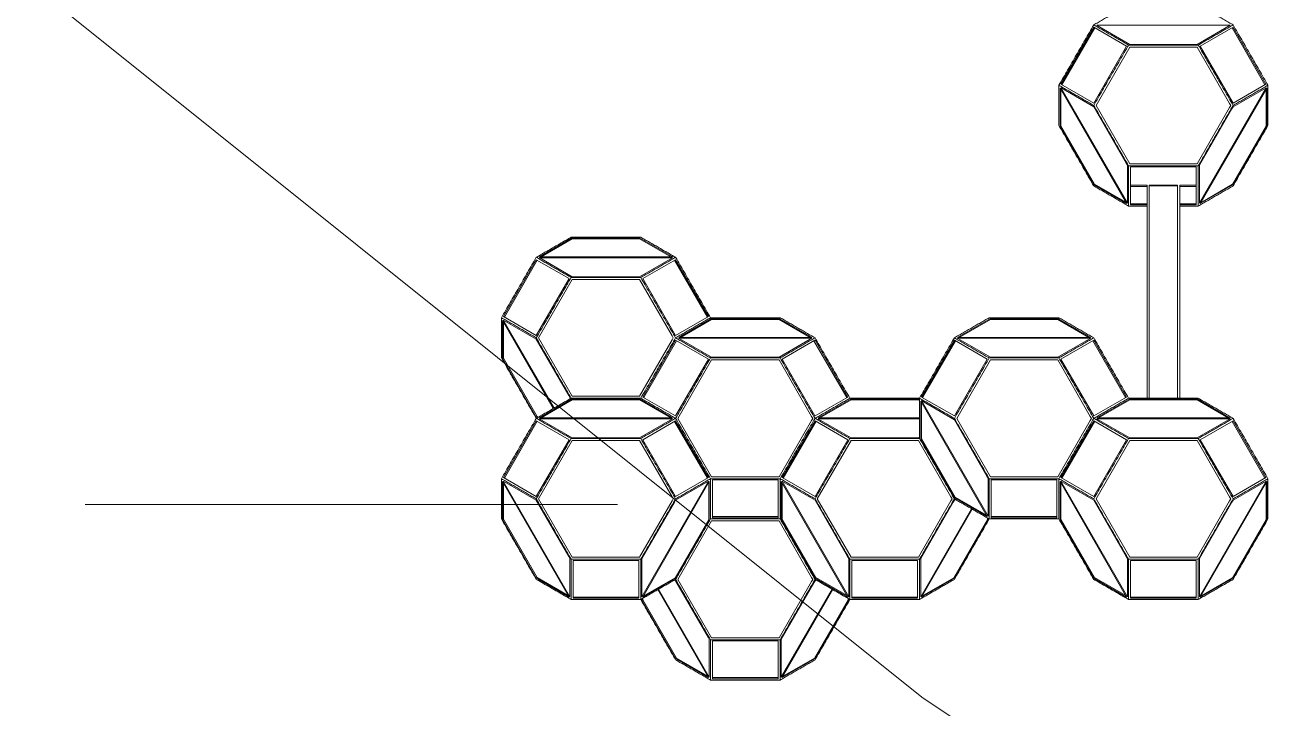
# Model space of a CAD drawing. Header units: millimetres. Extents: x 551 to 27551, y 6116 to 15116.
# Drawn here: x 15882 to 16757, y 13949 to 14429 of the extents above; entities that cross this region are included whole.
import ezdxf

# ---------------------------------------------------------------- set-up
doc = ezdxf.new("R2010")
doc.units = ezdxf.units.MM
doc.layers.add('2ND', color=201, linetype='Continuous', lineweight=15)
doc.layers.add('4TH DETAILS', color=125, linetype='Continuous', lineweight=9)

msp = doc.modelspace()

# ---------------------------------------------------------------- linework, layer by layer
at = {"layer": '2ND'}
msp.add_line((16298.867, 14092.116), (15924.594, 14092.116), dxfattribs=at)
at = {"layer": '4TH DETAILS', "linetype": 'Continuous'}
for p, q in [((16610.598, 14387.607), (16633.638, 14427.512)), ((16634.355, 14427.098), (16611.315, 14387.193)), ((16633.638, 14427.512), (16656.677, 14414.21)), ((16636.081, 14428.723), (16635.773, 14428.9)), ((16729.482, 14428.9), (16635.773, 14428.9)), ((16658.947, 14415.521), (16636.081, 14428.723)), ((16729.482, 14428.9), (16706.308, 14415.521)), ((16708.556, 14414.197), (16731.595, 14427.499)), ((16753.917, 14387.18), (16730.878, 14427.085)), ((16731.595, 14427.499), (16731.617, 14427.461)), ((16731.617, 14427.461), (16754.634, 14387.594)), ((16704.679, 14415.521), (16658.947, 14415.521)), ((16706.308, 14415.521), (16704.679, 14415.521)), ((16656.677, 14414.21), (16633.638, 14374.305)), ((16635.267, 14372.624), (16658.947, 14413.64)), ((16658.947, 14413.64), (16660.577, 14413.64)), ((16660.577, 14413.64), (16706.308, 14413.64)), ((16706.308, 14413.64), (16729.173, 14374.035)), ((16731.595, 14374.292), (16708.556, 14414.197)), ((16609.957, 14358.012), (16609.957, 14384.728)), ((16656.775, 14303.638), (16609.957, 14384.728)), ((16610.438, 14385.078), (16610.772, 14384.885)), ((16610.438, 14385.078), (16657.318, 14303.879)), ((16610.57, 14358.365), (16610.57, 14383.668)), ((16633.638, 14374.305), (16610.598, 14387.607)), ((16610.772, 14384.885), (16633.638, 14371.684)), ((16707.937, 14303.905), (16754.795, 14385.065)), ((16755.298, 14384.728), (16708.48, 14303.638)), ((16754.634, 14387.594), (16731.617, 14374.305)), ((16731.617, 14371.684), (16754.795, 14385.065)), ((16754.93, 14358.224), (16754.93, 14384.092)), ((16755.298, 14384.728), (16755.298, 14384.415)), ((16755.298, 14384.415), (16755.298, 14358.012)), ((16658.947, 14331.609), (16635.267, 14372.624)), ((16729.173, 14374.035), (16729.988, 14372.624)), ((16729.988, 14372.624), (16729.173, 14371.213)), ((16731.617, 14374.305), (16731.595, 14374.292)), ((16633.638, 14371.684), (16656.503, 14332.079)), ((16729.173, 14371.213), (16706.308, 14331.609)), ((16707.937, 14330.668), (16730.803, 14370.273)), ((16730.803, 14370.273), (16731.617, 14371.684)), ((16610.57, 14358.365), (16609.957, 14358.012)), ((16633.638, 14316.996), (16609.957, 14358.012)), ((16634.25, 14317.35), (16610.57, 14358.365)), ((16731.25, 14317.208), (16754.93, 14358.224)), ((16755.298, 14358.012), (16732.432, 14318.407)), ((16754.93, 14358.224), (16755.298, 14358.012)), ((16656.503, 14332.079), (16657.318, 14330.668)), ((16657.318, 14330.668), (16657.318, 14329.728)), ((16657.318, 14329.728), (16657.318, 14303.879)), ((16660.577, 14331.609), (16658.947, 14331.609)), ((16659.588, 14329.358), (16705.667, 14329.358)), ((16659.588, 14302.754), (16659.588, 14329.358)), ((16706.308, 14331.609), (16660.577, 14331.609)), ((16705.667, 14329.358), (16705.667, 14302.754)), ((16707.937, 14304.265), (16707.937, 14330.668)), ((16634.25, 14317.35), (16633.638, 14316.996)), ((16634.452, 14316.526), (16633.638, 14316.996)), ((16656.163, 14304.699), (16634.25, 14317.35)), ((16656.775, 14303.638), (16634.452, 14316.526)), ((16671.172, 14316.476), (16659.588, 14316.476)), ((16659.588, 14315.636), (16659.588, 14316.476)), ((16671.172, 14315.636), (16659.588, 14315.636)), ((16671.172, 14316.476), (16671.172, 14166.899)), ((16692.627, 14316.476), (16672.627, 14316.476)), ((16672.627, 14166.899), (16672.627, 14316.476)), ((16692.627, 14316.07), (16672.627, 14316.07)), ((16692.627, 14316.476), (16692.627, 14166.899)), ((16705.667, 14316.476), (16694.083, 14316.476)), ((16694.083, 14166.899), (16694.083, 14316.476)), ((16705.667, 14315.636), (16694.083, 14315.636)), ((16705.667, 14316.476), (16705.667, 14315.636)), ((16731.617, 14316.996), (16708.48, 14303.638)), ((16708.847, 14304.274), (16731.25, 14317.208)), ((16731.25, 14317.208), (16731.617, 14316.996)), ((16732.432, 14318.407), (16731.617, 14316.996)), ((16659.588, 14303.582), (16671.172, 14303.582)), ((16671.172, 14302.754), (16659.588, 14302.754)), ((16694.083, 14303.582), (16705.667, 14303.582)), ((16705.667, 14302.754), (16694.083, 14302.754)), ((16707.937, 14303.905), (16707.937, 14304.265)), ((16243.891, 14266.207), (16267.029, 14279.565)), ((16267.029, 14278.858), (16245.116, 14266.207)), ((16267.029, 14278.858), (16267.029, 14279.565)), ((16267.029, 14279.565), (16268.658, 14279.565)), ((16314.389, 14278.858), (16267.029, 14278.858)), ((16268.658, 14279.565), (16314.389, 14279.565)), ((16314.389, 14278.858), (16314.389, 14279.565)), ((16314.389, 14279.565), (16337.255, 14266.364)), ((16336.302, 14266.207), (16314.389, 14278.858)), ((16218.68, 14224.307), (16241.719, 14264.213)), ((16242.436, 14263.799), (16219.397, 14223.893)), ((16241.719, 14264.213), (16264.759, 14250.911)), ((16244.163, 14265.423), (16243.855, 14265.601)), ((16337.563, 14265.601), (16243.855, 14265.601)), ((16243.891, 14266.207), (16337.527, 14266.207)), ((16267.029, 14252.222), (16244.163, 14265.423)), ((16337.563, 14265.601), (16314.389, 14252.222)), ((16316.637, 14250.898), (16339.677, 14264.2)), ((16337.255, 14266.364), (16337.527, 14266.207)), ((16361.999, 14223.88), (16338.959, 14263.786)), ((16339.677, 14264.2), (16339.699, 14264.161)), ((16339.699, 14264.161), (16362.716, 14224.295)), ((16264.759, 14250.911), (16241.719, 14211.006)), ((16243.349, 14209.325), (16267.029, 14250.34)), ((16312.76, 14252.222), (16267.029, 14252.222)), ((16267.029, 14250.34), (16268.658, 14250.34)), ((16268.658, 14250.34), (16314.389, 14250.34)), ((16314.389, 14252.222), (16312.76, 14252.222)), ((16314.389, 14250.34), (16337.255, 14210.736)), ((16339.677, 14210.993), (16316.637, 14250.898)), ((16241.719, 14211.006), (16218.68, 14224.307)), ((16362.716, 14224.295), (16339.699, 14211.006)), ((16218.039, 14194.713), (16218.039, 14221.429)), ((16253.695, 14159.671), (16218.039, 14221.429)), ((16218.519, 14221.779), (16218.854, 14221.586)), ((16218.519, 14221.779), (16254.207, 14159.966)), ((16218.651, 14195.066), (16218.651, 14220.369)), ((16218.854, 14221.586), (16241.719, 14208.384)), ((16341.871, 14209.638), (16365.008, 14222.997)), ((16365.008, 14222.29), (16343.096, 14209.638)), ((16365.008, 14222.29), (16365.008, 14222.997)), ((16365.008, 14222.997), (16366.637, 14222.997)), ((16412.369, 14222.29), (16365.008, 14222.29)), ((16366.637, 14222.997), (16412.369, 14222.997)), ((16412.369, 14222.29), (16412.369, 14222.997)), ((16412.369, 14222.997), (16435.235, 14209.795)), ((16434.282, 14209.638), (16412.369, 14222.29)), ((16537.83, 14209.638), (16560.968, 14222.997)), ((16560.968, 14222.29), (16539.055, 14209.638)), ((16560.968, 14222.29), (16560.968, 14222.997)), ((16560.968, 14222.997), (16562.597, 14222.997)), ((16608.328, 14222.29), (16560.968, 14222.29)), ((16562.597, 14222.997), (16608.328, 14222.997)), ((16608.328, 14222.29), (16608.328, 14222.997)), ((16608.328, 14222.997), (16631.194, 14209.795)), ((16630.241, 14209.638), (16608.328, 14222.29)), ((16241.719, 14208.384), (16264.585, 14168.78)), ((16267.029, 14168.31), (16243.349, 14209.325)), ((16337.255, 14207.914), (16314.389, 14168.31)), ((16316.659, 14167.739), (16339.699, 14207.644)), ((16340.416, 14207.23), (16317.377, 14167.325)), ((16337.255, 14210.736), (16338.07, 14209.325)), ((16338.07, 14209.325), (16337.255, 14207.914)), ((16339.699, 14211.006), (16339.677, 14210.993)), ((16339.699, 14207.644), (16362.738, 14194.343)), ((16342.143, 14208.855), (16341.834, 14209.033)), ((16435.543, 14209.033), (16341.834, 14209.033)), ((16341.871, 14209.638), (16435.506, 14209.638)), ((16365.008, 14195.653), (16342.143, 14208.855)), ((16435.543, 14209.033), (16412.369, 14195.653)), ((16414.617, 14194.33), (16437.656, 14207.631)), ((16435.235, 14209.795), (16435.506, 14209.638)), ((16459.979, 14167.312), (16436.939, 14207.217)), ((16437.656, 14207.631), (16437.679, 14207.593)), ((16437.679, 14207.593), (16460.696, 14167.726)), ((16512.619, 14167.739), (16535.658, 14207.644)), ((16536.375, 14207.23), (16513.336, 14167.325)), ((16535.658, 14207.644), (16558.698, 14194.343)), ((16538.102, 14208.855), (16537.794, 14209.033)), ((16631.502, 14209.033), (16537.794, 14209.033)), ((16537.83, 14209.638), (16631.466, 14209.638)), ((16560.968, 14195.653), (16538.102, 14208.855)), ((16631.502, 14209.033), (16608.328, 14195.653)), ((16610.576, 14194.33), (16633.615, 14207.631)), ((16631.194, 14209.795), (16631.466, 14209.638)), ((16655.938, 14167.312), (16632.898, 14207.217)), ((16633.615, 14207.631), (16633.638, 14207.593)), ((16633.638, 14207.593), (16656.655, 14167.726)), ((16218.651, 14195.066), (16218.039, 14194.713)), ((16241.719, 14153.697), (16218.039, 14194.713)), ((16242.332, 14154.051), (16218.651, 14195.066)), ((16362.738, 14194.343), (16339.699, 14154.437)), ((16341.328, 14152.756), (16365.008, 14193.772)), ((16410.74, 14195.653), (16365.008, 14195.653)), ((16365.008, 14193.772), (16366.638, 14193.772)), ((16366.638, 14193.772), (16412.369, 14193.772)), ((16412.369, 14195.653), (16410.74, 14195.653)), ((16412.369, 14193.772), (16435.235, 14154.167)), ((16437.656, 14154.424), (16414.617, 14194.33)), ((16558.698, 14194.343), (16535.658, 14154.437)), ((16537.287, 14152.756), (16560.968, 14193.772)), ((16606.699, 14195.653), (16560.968, 14195.653)), ((16560.968, 14193.772), (16562.597, 14193.772)), ((16562.597, 14193.772), (16608.328, 14193.772)), ((16608.328, 14195.653), (16606.699, 14195.653)), ((16608.328, 14193.772), (16631.194, 14154.167)), ((16633.615, 14154.424), (16610.576, 14194.33)), ((16243.891, 14153.07), (16267.029, 14166.428)), ((16267.029, 14165.721), (16245.116, 14153.07)), ((16264.585, 14168.78), (16265.4, 14167.369)), ((16265.4, 14167.369), (16265.4, 14166.428)), ((16268.658, 14168.31), (16267.029, 14168.31)), ((16267.029, 14165.721), (16267.029, 14166.428)), ((16267.029, 14166.428), (16268.658, 14166.428)), ((16314.389, 14165.721), (16267.029, 14165.721)), ((16314.389, 14168.31), (16268.658, 14168.31)), ((16268.658, 14166.428), (16314.389, 14166.428)), ((16314.389, 14165.721), (16314.389, 14166.428)), ((16314.389, 14166.428), (16337.255, 14153.227)), ((16336.302, 14153.07), (16314.389, 14165.721)), ((16339.699, 14154.437), (16316.659, 14167.739)), ((16460.696, 14167.726), (16437.679, 14154.437)), ((16439.851, 14153.07), (16462.988, 14166.428)), ((16462.988, 14165.721), (16441.075, 14153.07)), ((16462.988, 14165.721), (16462.988, 14166.428)), ((16462.988, 14166.428), (16464.617, 14166.428)), ((16510.349, 14165.721), (16462.988, 14165.721)), ((16464.617, 14166.428), (16510.349, 14166.428)), ((16510.349, 14165.721), (16510.349, 14166.428)), ((16510.349, 14166.428), (16511.163, 14165.958)), ((16511.163, 14165.251), (16510.349, 14165.721)), ((16511.978, 14138.144), (16511.978, 14164.861)), ((16558.795, 14083.77), (16511.978, 14164.861)), ((16512.458, 14165.21), (16512.792, 14165.017)), ((16512.458, 14165.21), (16559.338, 14084.011)), ((16512.59, 14138.498), (16512.59, 14163.8)), ((16535.658, 14154.437), (16512.619, 14167.739)), ((16512.792, 14165.017), (16535.658, 14151.816)), ((16656.655, 14167.726), (16633.638, 14154.437)), ((16635.81, 14153.07), (16658.947, 14166.428)), ((16658.947, 14165.721), (16637.035, 14153.07)), ((16658.947, 14165.721), (16658.947, 14166.428)), ((16658.947, 14166.428), (16660.576, 14166.428)), ((16706.308, 14165.721), (16658.947, 14165.721)), ((16660.576, 14166.428), (16706.308, 14166.428)), ((16706.308, 14165.721), (16706.308, 14166.428)), ((16706.308, 14166.428), (16729.174, 14153.227)), ((16728.22, 14153.07), (16706.308, 14165.721)), ((16242.332, 14154.051), (16241.719, 14153.697)), ((16242.534, 14153.227), (16241.719, 14153.697)), ((16243.146, 14153.58), (16242.332, 14154.051)), ((16243.891, 14153.07), (16337.527, 14153.07)), ((16337.255, 14153.227), (16337.527, 14153.07)), ((16435.235, 14154.167), (16436.049, 14152.756)), ((16437.679, 14154.437), (16437.656, 14154.424)), ((16439.851, 14153.07), (16511.163, 14153.07)), ((16631.194, 14154.167), (16632.008, 14152.756)), ((16633.638, 14154.437), (16633.615, 14154.424)), ((16635.81, 14153.07), (16729.445, 14153.07)), ((16729.174, 14153.227), (16729.445, 14153.07)), ((16218.68, 14111.17), (16241.719, 14151.076)), ((16242.436, 14150.662), (16219.397, 14110.756)), ((16241.719, 14151.076), (16264.759, 14137.774)), ((16244.163, 14152.286), (16243.855, 14152.464)), ((16337.563, 14152.464), (16243.855, 14152.464)), ((16267.029, 14139.085), (16244.163, 14152.286)), ((16337.563, 14152.464), (16314.389, 14139.085)), ((16316.637, 14137.761), (16339.677, 14151.063)), ((16361.999, 14110.743), (16338.959, 14150.649)), ((16339.677, 14151.063), (16339.699, 14151.024)), ((16339.699, 14151.024), (16362.716, 14111.157)), ((16365.008, 14111.741), (16341.328, 14152.756)), ((16435.235, 14151.345), (16412.369, 14111.741)), ((16414.639, 14111.17), (16437.679, 14151.076)), ((16438.396, 14150.662), (16415.356, 14110.756)), ((16436.049, 14152.756), (16435.235, 14151.345)), ((16437.679, 14151.076), (16460.718, 14137.774)), ((16440.122, 14152.286), (16439.814, 14152.464)), ((16511.163, 14152.464), (16439.814, 14152.464)), ((16462.988, 14139.085), (16440.122, 14152.286)), ((16535.658, 14151.816), (16558.524, 14112.211)), ((16560.968, 14111.741), (16537.287, 14152.756)), ((16631.194, 14151.345), (16608.328, 14111.741)), ((16610.598, 14111.17), (16633.638, 14151.076)), ((16634.355, 14150.662), (16611.315, 14110.756)), ((16632.008, 14152.756), (16631.194, 14151.345)), ((16633.638, 14151.076), (16656.677, 14137.774)), ((16636.081, 14152.286), (16635.773, 14152.464)), ((16729.482, 14152.464), (16635.773, 14152.464)), ((16658.947, 14139.085), (16636.081, 14152.286)), ((16729.482, 14152.464), (16706.308, 14139.085)), ((16708.556, 14137.761), (16731.595, 14151.063)), ((16753.917, 14110.743), (16730.878, 14150.649)), ((16731.595, 14151.063), (16731.617, 14151.024)), ((16731.617, 14151.024), (16754.634, 14111.157)), ((16264.759, 14137.774), (16241.719, 14097.868)), ((16243.349, 14096.188), (16267.029, 14137.203)), ((16312.76, 14139.085), (16267.029, 14139.085)), ((16267.029, 14137.203), (16268.658, 14137.203)), ((16268.658, 14137.203), (16314.389, 14137.203)), ((16314.389, 14139.085), (16312.76, 14139.085)), ((16314.389, 14137.203), (16337.255, 14097.599)), ((16339.677, 14097.856), (16316.637, 14137.761)), ((16460.718, 14137.774), (16437.679, 14097.868)), ((16439.308, 14096.188), (16462.988, 14137.203)), ((16508.72, 14139.085), (16462.988, 14139.085)), ((16462.988, 14137.203), (16464.617, 14137.203)), ((16464.617, 14137.203), (16510.349, 14137.203)), ((16510.349, 14139.085), (16508.72, 14139.085)), ((16511.163, 14139.555), (16510.349, 14139.085)), ((16510.349, 14137.203), (16533.214, 14097.599)), ((16512.59, 14138.498), (16511.978, 14138.144)), ((16535.658, 14097.128), (16511.978, 14138.144)), ((16536.27, 14097.482), (16512.59, 14138.498)), ((16656.677, 14137.774), (16633.638, 14097.868)), ((16635.267, 14096.188), (16658.947, 14137.203)), ((16704.679, 14139.085), (16658.947, 14139.085)), ((16658.947, 14137.203), (16660.577, 14137.203)), ((16660.577, 14137.203), (16706.308, 14137.203)), ((16706.308, 14139.085), (16704.679, 14139.085)), ((16706.308, 14137.203), (16729.173, 14097.599)), ((16731.595, 14097.856), (16708.556, 14137.761)), ((16241.719, 14097.868), (16218.68, 14111.17)), ((16362.716, 14111.157), (16339.699, 14097.868)), ((16366.638, 14111.741), (16365.008, 14111.741)), ((16365.649, 14109.49), (16411.728, 14109.49)), ((16365.649, 14082.886), (16365.649, 14109.49)), ((16412.369, 14111.741), (16366.638, 14111.741)), ((16411.728, 14109.49), (16411.728, 14082.886)), ((16437.679, 14097.868), (16414.639, 14111.17)), ((16558.524, 14112.211), (16559.338, 14110.8)), ((16559.338, 14110.8), (16559.338, 14109.86)), ((16559.338, 14109.86), (16559.338, 14084.011)), ((16562.597, 14111.741), (16560.968, 14111.741)), ((16561.608, 14109.49), (16607.687, 14109.49)), ((16561.608, 14082.886), (16561.608, 14109.49)), ((16608.328, 14111.741), (16562.597, 14111.741)), ((16607.687, 14109.49), (16607.687, 14082.886)), ((16633.638, 14097.868), (16610.598, 14111.17)), ((16754.634, 14111.157), (16731.617, 14097.868)), ((16218.039, 14081.575), (16218.039, 14108.292)), ((16264.857, 14027.202), (16218.039, 14108.292)), ((16218.519, 14108.642), (16218.854, 14108.449)), ((16218.519, 14108.642), (16265.4, 14027.443)), ((16218.651, 14081.929), (16218.651, 14107.231)), ((16218.854, 14108.449), (16241.719, 14095.247)), ((16316.019, 14027.468), (16362.877, 14108.629)), ((16363.379, 14108.292), (16316.562, 14027.202)), ((16339.699, 14095.247), (16362.877, 14108.629)), ((16363.012, 14081.788), (16363.012, 14107.656)), ((16363.379, 14108.292), (16363.379, 14107.979)), ((16363.379, 14107.979), (16363.379, 14081.575)), ((16413.998, 14081.575), (16413.998, 14108.292)), ((16460.816, 14027.202), (16413.998, 14108.292)), ((16414.479, 14108.642), (16414.813, 14108.449)), ((16414.479, 14108.642), (16461.359, 14027.443)), ((16414.611, 14081.929), (16414.611, 14107.231)), ((16414.813, 14108.449), (16437.679, 14095.247)), ((16609.957, 14081.575), (16609.957, 14108.292)), ((16656.775, 14027.202), (16609.957, 14108.292)), ((16610.438, 14108.642), (16610.772, 14108.449)), ((16610.438, 14108.642), (16657.318, 14027.443)), ((16610.57, 14081.929), (16610.57, 14107.231)), ((16610.772, 14108.449), (16633.638, 14095.247)), ((16707.937, 14027.468), (16754.795, 14108.629)), ((16755.298, 14108.292), (16708.48, 14027.202)), ((16731.617, 14095.247), (16754.795, 14108.629)), ((16754.93, 14081.788), (16754.93, 14107.656)), ((16755.298, 14108.292), (16755.298, 14107.979)), ((16755.298, 14107.979), (16755.298, 14081.575)), ((16241.719, 14095.247), (16264.585, 14055.643)), ((16267.029, 14055.172), (16243.349, 14096.188)), ((16337.255, 14094.777), (16314.389, 14055.172)), ((16316.019, 14054.232), (16338.884, 14093.836)), ((16337.255, 14097.599), (16338.07, 14096.188)), ((16338.07, 14096.188), (16337.255, 14094.777)), ((16338.884, 14093.836), (16339.699, 14095.247)), ((16339.699, 14097.868), (16339.677, 14097.856)), ((16437.679, 14095.247), (16460.544, 14055.643)), ((16462.988, 14055.172), (16439.308, 14096.188)), ((16533.214, 14094.777), (16510.349, 14055.172)), ((16511.978, 14054.232), (16534.844, 14093.836)), ((16533.214, 14097.599), (16534.029, 14096.188)), ((16534.029, 14096.188), (16533.214, 14094.777)), ((16534.844, 14093.836), (16535.658, 14095.247)), ((16536.27, 14097.482), (16535.658, 14097.128)), ((16536.473, 14096.658), (16535.658, 14097.128)), ((16535.658, 14095.247), (16536.473, 14095.718)), ((16558.183, 14084.831), (16536.27, 14097.482)), ((16558.795, 14083.77), (16536.473, 14096.658)), ((16633.638, 14095.247), (16656.503, 14055.643)), ((16658.947, 14055.172), (16635.267, 14096.188)), ((16729.173, 14094.777), (16706.308, 14055.172)), ((16707.937, 14054.232), (16730.803, 14093.836)), ((16729.173, 14097.599), (16729.988, 14096.188)), ((16729.988, 14096.188), (16729.173, 14094.777)), ((16730.803, 14093.836), (16731.617, 14095.247)), ((16731.617, 14097.868), (16731.595, 14097.856)), ((16365.649, 14083.714), (16411.728, 14083.714)), ((16511.978, 14027.468), (16547.654, 14089.262)), ((16548.177, 14088.96), (16512.521, 14027.202)), ((16561.608, 14083.714), (16607.687, 14083.714)), ((16218.651, 14081.929), (16218.039, 14081.575)), ((16241.719, 14040.56), (16218.039, 14081.575)), ((16242.332, 14040.913), (16218.651, 14081.929)), ((16339.331, 14040.772), (16363.012, 14081.788)), ((16363.379, 14081.575), (16340.513, 14041.971)), ((16341.328, 14039.619), (16365.008, 14080.635)), ((16363.012, 14081.788), (16363.379, 14081.575)), ((16365.008, 14080.635), (16366.638, 14080.635)), ((16411.728, 14082.886), (16365.649, 14082.886)), ((16366.638, 14080.635), (16412.369, 14080.635)), ((16412.369, 14080.635), (16435.235, 14041.03)), ((16414.611, 14081.929), (16413.998, 14081.575)), ((16437.679, 14040.56), (16413.998, 14081.575)), ((16438.291, 14040.913), (16414.611, 14081.929)), ((16535.291, 14040.772), (16558.971, 14081.788)), ((16559.338, 14081.575), (16536.473, 14041.971)), ((16558.971, 14081.788), (16558.971, 14082.728)), ((16558.971, 14081.788), (16559.338, 14081.575)), ((16559.338, 14082.516), (16559.338, 14081.575)), ((16607.687, 14082.886), (16561.608, 14082.886)), ((16610.57, 14081.929), (16609.957, 14081.575)), ((16633.638, 14040.56), (16609.957, 14081.575)), ((16634.25, 14040.913), (16610.57, 14081.929)), ((16731.25, 14040.772), (16754.93, 14081.788)), ((16755.298, 14081.575), (16732.432, 14041.971)), ((16754.93, 14081.788), (16755.298, 14081.575)), ((16264.585, 14055.643), (16265.4, 14054.232)), ((16265.4, 14054.232), (16265.4, 14053.291)), ((16265.4, 14053.291), (16265.4, 14027.443)), ((16268.658, 14055.172), (16267.029, 14055.172)), ((16267.67, 14052.921), (16313.749, 14052.921)), ((16267.67, 14026.317), (16267.67, 14052.921)), ((16314.389, 14055.172), (16268.658, 14055.172)), ((16313.749, 14052.921), (16313.749, 14026.317)), ((16316.019, 14027.829), (16316.019, 14054.232)), ((16460.544, 14055.643), (16461.359, 14054.232)), ((16461.359, 14054.232), (16461.359, 14053.291)), ((16461.359, 14053.291), (16461.359, 14027.443)), ((16464.617, 14055.172), (16462.988, 14055.172)), ((16463.629, 14052.921), (16509.708, 14052.921)), ((16463.629, 14026.317), (16463.629, 14052.921)), ((16510.349, 14055.172), (16464.617, 14055.172)), ((16509.708, 14052.921), (16509.708, 14026.317)), ((16511.978, 14027.829), (16511.978, 14054.232)), ((16656.503, 14055.643), (16657.318, 14054.232)), ((16657.318, 14054.232), (16657.318, 14053.291)), ((16657.318, 14053.291), (16657.318, 14027.443)), ((16660.577, 14055.172), (16658.947, 14055.172)), ((16659.588, 14052.921), (16705.667, 14052.921)), ((16659.588, 14026.317), (16659.588, 14052.921)), ((16706.308, 14055.172), (16660.577, 14055.172)), ((16705.667, 14052.921), (16705.667, 14026.317)), ((16707.937, 14027.829), (16707.937, 14054.232)), ((16242.332, 14040.913), (16241.719, 14040.56)), ((16242.534, 14040.09), (16241.719, 14040.56)), ((16264.244, 14028.262), (16242.332, 14040.913)), ((16264.857, 14027.202), (16242.534, 14040.09)), ((16339.699, 14040.56), (16316.562, 14027.202)), ((16316.929, 14027.838), (16339.331, 14040.772)), ((16339.331, 14040.772), (16339.699, 14040.56)), ((16340.513, 14041.971), (16339.699, 14040.56)), ((16365.008, 13998.604), (16341.328, 14039.619)), ((16435.235, 14041.03), (16436.049, 14039.619)), ((16436.049, 14039.619), (16435.235, 14038.208)), ((16438.291, 14040.913), (16437.679, 14040.56)), ((16438.493, 14040.09), (16437.679, 14040.56)), ((16460.203, 14028.262), (16438.291, 14040.913)), ((16460.816, 14027.202), (16438.493, 14040.09)), ((16535.658, 14040.56), (16512.521, 14027.202)), ((16512.888, 14027.838), (16535.291, 14040.772)), ((16535.291, 14040.772), (16535.658, 14040.56)), ((16536.473, 14041.971), (16535.658, 14040.56)), ((16634.25, 14040.913), (16633.638, 14040.56)), ((16634.452, 14040.09), (16633.638, 14040.56)), ((16656.163, 14028.262), (16634.25, 14040.913)), ((16656.775, 14027.202), (16634.452, 14040.09)), ((16731.617, 14040.56), (16708.48, 14027.202)), ((16708.847, 14027.838), (16731.25, 14040.772)), ((16731.25, 14040.772), (16731.617, 14040.56)), ((16732.432, 14041.971), (16731.617, 14040.56)), ((16362.836, 13970.633), (16327.18, 14032.391)), ((16327.692, 14032.687), (16363.379, 13970.874)), ((16338.884, 14039.149), (16339.699, 14038.679)), ((16339.699, 14038.679), (16362.565, 13999.074)), ((16435.235, 14038.208), (16412.369, 13998.604)), ((16413.998, 13997.663), (16436.864, 14037.268)), ((16413.998, 13970.9), (16449.675, 14032.693)), ((16450.197, 14032.391), (16414.541, 13970.633)), ((16436.864, 14037.268), (16437.679, 14038.679)), ((16437.679, 14038.679), (16438.493, 14039.149)), ((16267.67, 14027.146), (16313.749, 14027.146)), ((16313.749, 14026.317), (16267.67, 14026.317)), ((16316.019, 14027.468), (16316.019, 14027.829)), ((16316.019, 14025.007), (16316.019, 14025.947)), ((16316.631, 14025.36), (16316.019, 14025.007)), ((16339.699, 13983.991), (16316.019, 14025.007)), ((16316.631, 14025.36), (16316.631, 14026.301)), ((16340.311, 13984.345), (16316.631, 14025.36)), ((16437.311, 13984.203), (16460.991, 14025.219)), ((16461.359, 14025.007), (16438.493, 13985.402)), ((16460.991, 14025.219), (16460.991, 14026.16)), ((16460.991, 14025.219), (16461.359, 14025.007)), ((16461.359, 14025.947), (16461.359, 14025.007)), ((16463.629, 14027.146), (16509.708, 14027.146)), ((16509.708, 14026.317), (16463.629, 14026.317)), ((16511.978, 14027.468), (16511.978, 14027.829)), ((16659.588, 14027.146), (16705.667, 14027.146)), ((16705.667, 14026.317), (16659.588, 14026.317)), ((16707.937, 14027.468), (16707.937, 14027.829)), ((16362.565, 13999.074), (16363.379, 13997.663)), ((16363.379, 13997.663), (16363.379, 13996.723)), ((16363.379, 13996.723), (16363.379, 13970.874)), ((16366.638, 13998.604), (16365.008, 13998.604)), ((16365.649, 13996.353), (16411.728, 13996.353)), ((16365.649, 13969.749), (16365.649, 13996.353)), ((16412.369, 13998.604), (16366.638, 13998.604)), ((16411.728, 13996.353), (16411.728, 13969.749)), ((16413.998, 13971.26), (16413.998, 13997.663)), ((16340.311, 13984.345), (16339.699, 13983.991)), ((16340.513, 13983.521), (16339.699, 13983.991)), ((16362.224, 13971.694), (16340.311, 13984.345)), ((16362.836, 13970.633), (16340.513, 13983.521)), ((16437.679, 13983.991), (16414.541, 13970.633)), ((16414.909, 13971.269), (16437.311, 13984.203)), ((16437.311, 13984.203), (16437.679, 13983.991)), ((16438.493, 13985.402), (16437.679, 13983.991)), ((16365.649, 13970.577), (16411.728, 13970.577)), ((16411.728, 13969.749), (16365.649, 13969.749)), ((16413.998, 13970.9), (16413.998, 13971.26))]:
    msp.add_line(p, q, dxfattribs=at)
at = {"layer": '4TH DETAILS'}
msp.add_lwpolyline([(15008.675, 15014.575), (15320.46, 14910.647), (16512.728, 13956.832), (17228.088, 13479.925), (17228.088, 12764.564), (17228.088, 11095.389), (16989.635, 10380.028), (17138.044, 9489.575)], dxfattribs=at)
at = {"layer": '4TH DETAILS', "linetype": 'Continuous'}
for points in [[(16633.638, 14429.193), (16658.133, 14443.335)], [(16707.122, 14443.335), (16731.617, 14429.193)], [(16609.143, 14386.766), (16633.638, 14429.193)], [(16658.133, 14415.051), (16633.638, 14429.193)], [(16707.122, 14415.051), (16731.617, 14429.193)], [(16756.112, 14386.766), (16731.617, 14429.193)], [(16633.638, 14372.624), (16658.133, 14415.051)], [(16658.133, 14415.051), (16707.122, 14415.051)], [(16731.617, 14372.624), (16707.122, 14415.051)], [(16609.143, 14358.482), (16609.143, 14386.766)], [(16633.638, 14372.624), (16609.143, 14386.766)], [(16731.617, 14372.624), (16756.112, 14386.766)], [(16756.112, 14358.482), (16756.112, 14386.766)], [(16658.133, 14330.198), (16633.638, 14372.624)], [(16707.122, 14330.198), (16731.617, 14372.624)], [(16609.143, 14358.482), (16633.638, 14316.056)], [(16756.112, 14358.482), (16731.617, 14316.056)], [(16658.133, 14330.198), (16707.122, 14330.198)], [(16658.133, 14330.198), (16658.133, 14301.914)], [(16707.122, 14330.198), (16707.122, 14301.914)], [(16633.638, 14316.056), (16658.133, 14301.914)], [(16707.122, 14301.914), (16731.617, 14316.056)], [(16658.133, 14301.914), (16671.172, 14301.914)], [(16694.083, 14301.914), (16707.122, 14301.914)], [(16241.719, 14265.893), (16266.214, 14280.036)], [(16315.204, 14280.036), (16266.214, 14280.036)], [(16315.204, 14280.036), (16339.699, 14265.893)], [(16217.224, 14223.467), (16241.719, 14265.893)], [(16266.214, 14251.751), (16241.719, 14265.893)], [(16315.204, 14251.751), (16339.699, 14265.893)], [(16364.194, 14223.467), (16339.699, 14265.893)], [(16241.719, 14209.325), (16266.214, 14251.751)], [(16266.214, 14251.751), (16315.204, 14251.751)], [(16339.699, 14209.325), (16315.204, 14251.751)], [(16217.224, 14195.183), (16217.224, 14223.467)], [(16241.719, 14209.325), (16217.224, 14223.467)], [(16339.699, 14209.325), (16364.194, 14223.467)], [(16339.699, 14209.325), (16364.194, 14223.467)], [(16413.184, 14223.467), (16364.194, 14223.467)], [(16413.184, 14223.467), (16437.679, 14209.325)], [(16535.658, 14209.325), (16560.153, 14223.467)], [(16609.143, 14223.467), (16560.153, 14223.467)], [(16609.143, 14223.467), (16633.638, 14209.325)], [(16266.214, 14166.899), (16241.719, 14209.325)], [(16315.204, 14166.899), (16339.699, 14209.325)], [(16315.204, 14166.899), (16339.699, 14209.325)], [(16364.194, 14195.183), (16339.699, 14209.325)], [(16413.184, 14195.183), (16437.679, 14209.325)], [(16462.173, 14166.899), (16437.679, 14209.325)], [(16511.163, 14166.899), (16535.658, 14209.325)], [(16560.153, 14195.183), (16535.658, 14209.325)], [(16609.143, 14195.183), (16633.638, 14209.325)], [(16658.133, 14166.899), (16633.638, 14209.325)], [(16217.224, 14195.183), (16241.719, 14152.756)], [(16339.699, 14152.756), (16364.194, 14195.183)], [(16364.194, 14195.183), (16413.184, 14195.183)], [(16437.679, 14152.756), (16413.184, 14195.183)], [(16535.658, 14152.756), (16560.153, 14195.183)], [(16560.153, 14195.183), (16609.143, 14195.183)], [(16633.638, 14152.756), (16609.143, 14195.183)], [(16241.719, 14152.756), (16266.214, 14166.899)], [(16315.204, 14166.899), (16266.214, 14166.899)], [(16266.214, 14166.899), (16315.204, 14166.899)], [(16315.204, 14166.899), (16339.699, 14152.756)], [(16339.699, 14152.756), (16315.204, 14166.899)], [(16437.679, 14152.756), (16462.173, 14166.899)], [(16437.679, 14152.756), (16462.173, 14166.899)], [(16511.163, 14166.899), (16462.173, 14166.899)], [(16511.163, 14138.614), (16511.163, 14166.899)], [(16535.658, 14152.756), (16511.163, 14166.899)], [(16633.638, 14152.756), (16658.133, 14166.899)], [(16633.638, 14152.756), (16658.133, 14166.899)], [(16707.122, 14166.899), (16658.133, 14166.899)], [(16707.122, 14166.899), (16731.617, 14152.756)], [(16217.224, 14110.33), (16241.719, 14152.756)], [(16266.214, 14138.614), (16241.719, 14152.756)], [(16315.204, 14138.614), (16339.699, 14152.756)], [(16364.194, 14110.33), (16339.699, 14152.756)], [(16364.194, 14110.33), (16339.699, 14152.756)], [(16413.184, 14110.33), (16437.679, 14152.756)], [(16413.184, 14110.33), (16437.679, 14152.756)], [(16462.173, 14138.614), (16437.679, 14152.756)], [(16560.153, 14110.33), (16535.658, 14152.756)], [(16609.143, 14110.33), (16633.638, 14152.756)], [(16609.143, 14110.33), (16633.638, 14152.756)], [(16658.133, 14138.614), (16633.638, 14152.756)], [(16707.122, 14138.614), (16731.617, 14152.756)], [(16756.112, 14110.33), (16731.617, 14152.756)], [(16241.719, 14096.188), (16266.214, 14138.614)], [(16266.214, 14138.614), (16315.204, 14138.614)], [(16339.699, 14096.188), (16315.204, 14138.614)], [(16437.679, 14096.188), (16462.173, 14138.614)], [(16462.173, 14138.614), (16511.163, 14138.614)], [(16535.658, 14096.188), (16511.163, 14138.614)], [(16511.163, 14138.614), (16535.658, 14096.188)], [(16633.638, 14096.188), (16658.133, 14138.614)], [(16658.133, 14138.614), (16707.122, 14138.614)], [(16731.617, 14096.188), (16707.122, 14138.614)], [(16217.224, 14082.046), (16217.224, 14110.33)], [(16241.719, 14096.188), (16217.224, 14110.33)], [(16339.699, 14096.188), (16364.194, 14110.33)], [(16364.194, 14082.046), (16364.194, 14110.33)], [(16364.194, 14110.33), (16413.184, 14110.33)], [(16364.194, 14110.33), (16364.194, 14082.046)], [(16413.184, 14082.046), (16413.184, 14110.33)], [(16437.679, 14096.188), (16413.184, 14110.33)], [(16413.184, 14110.33), (16413.184, 14082.046)], [(16560.153, 14110.33), (16609.143, 14110.33)], [(16560.153, 14110.33), (16560.153, 14082.046)], [(16609.143, 14110.33), (16609.143, 14082.046)], [(16609.143, 14082.046), (16609.143, 14110.33)], [(16633.638, 14096.188), (16609.143, 14110.33)], [(16731.617, 14096.188), (16756.112, 14110.33)], [(16756.112, 14082.046), (16756.112, 14110.33)], [(16266.214, 14053.761), (16241.719, 14096.188)], [(16315.204, 14053.761), (16339.699, 14096.188)], [(16462.173, 14053.761), (16437.679, 14096.188)], [(16511.163, 14053.761), (16535.658, 14096.188)], [(16535.658, 14096.188), (16560.153, 14082.046)], [(16658.133, 14053.761), (16633.638, 14096.188)], [(16707.122, 14053.761), (16731.617, 14096.188)], [(16217.224, 14082.046), (16241.719, 14039.619)], [(16364.194, 14082.046), (16339.699, 14039.619)], [(16339.699, 14039.619), (16364.194, 14082.046)], [(16364.194, 14082.046), (16413.184, 14082.046)], [(16364.194, 14082.046), (16413.184, 14082.046)], [(16413.184, 14082.046), (16437.679, 14039.619)], [(16437.679, 14039.619), (16413.184, 14082.046)], [(16560.153, 14082.046), (16535.658, 14039.619)], [(16560.153, 14082.046), (16609.143, 14082.046)], [(16609.143, 14082.046), (16633.638, 14039.619)], [(16756.112, 14082.046), (16731.617, 14039.619)], [(16266.214, 14053.761), (16315.204, 14053.761)], [(16266.214, 14053.761), (16266.214, 14025.477)], [(16315.204, 14053.761), (16315.204, 14025.477)], [(16462.173, 14053.761), (16511.163, 14053.761)], [(16462.173, 14053.761), (16462.173, 14025.477)], [(16511.163, 14053.761), (16511.163, 14025.477)], [(16658.133, 14053.761), (16707.122, 14053.761)], [(16658.133, 14053.761), (16658.133, 14025.477)], [(16707.122, 14053.761), (16707.122, 14025.477)], [(16241.719, 14039.619), (16266.214, 14025.477)], [(16315.204, 14025.477), (16339.699, 14039.619)], [(16364.194, 13997.193), (16339.699, 14039.619)], [(16413.184, 13997.193), (16437.679, 14039.619)], [(16437.679, 14039.619), (16462.173, 14025.477)], [(16511.163, 14025.477), (16535.658, 14039.619)], [(16633.638, 14039.619), (16658.133, 14025.477)], [(16707.122, 14025.477), (16731.617, 14039.619)], [(16266.214, 14025.477), (16315.204, 14025.477)], [(16315.204, 14025.477), (16339.699, 13983.051)], [(16462.173, 14025.477), (16437.679, 13983.051)], [(16462.173, 14025.477), (16511.163, 14025.477)], [(16658.133, 14025.477), (16707.122, 14025.477)], [(16364.194, 13997.193), (16413.184, 13997.193)], [(16364.194, 13997.193), (16364.194, 13968.909)], [(16413.184, 13997.193), (16413.184, 13968.909)], [(16339.699, 13983.051), (16364.194, 13968.909)], [(16413.184, 13968.909), (16437.679, 13983.051)], [(16364.194, 13968.909), (16413.184, 13968.909)]]:
    msp.add_open_spline(points, degree=1, dxfattribs=at)

doc.saveas('drawing.dxf')
